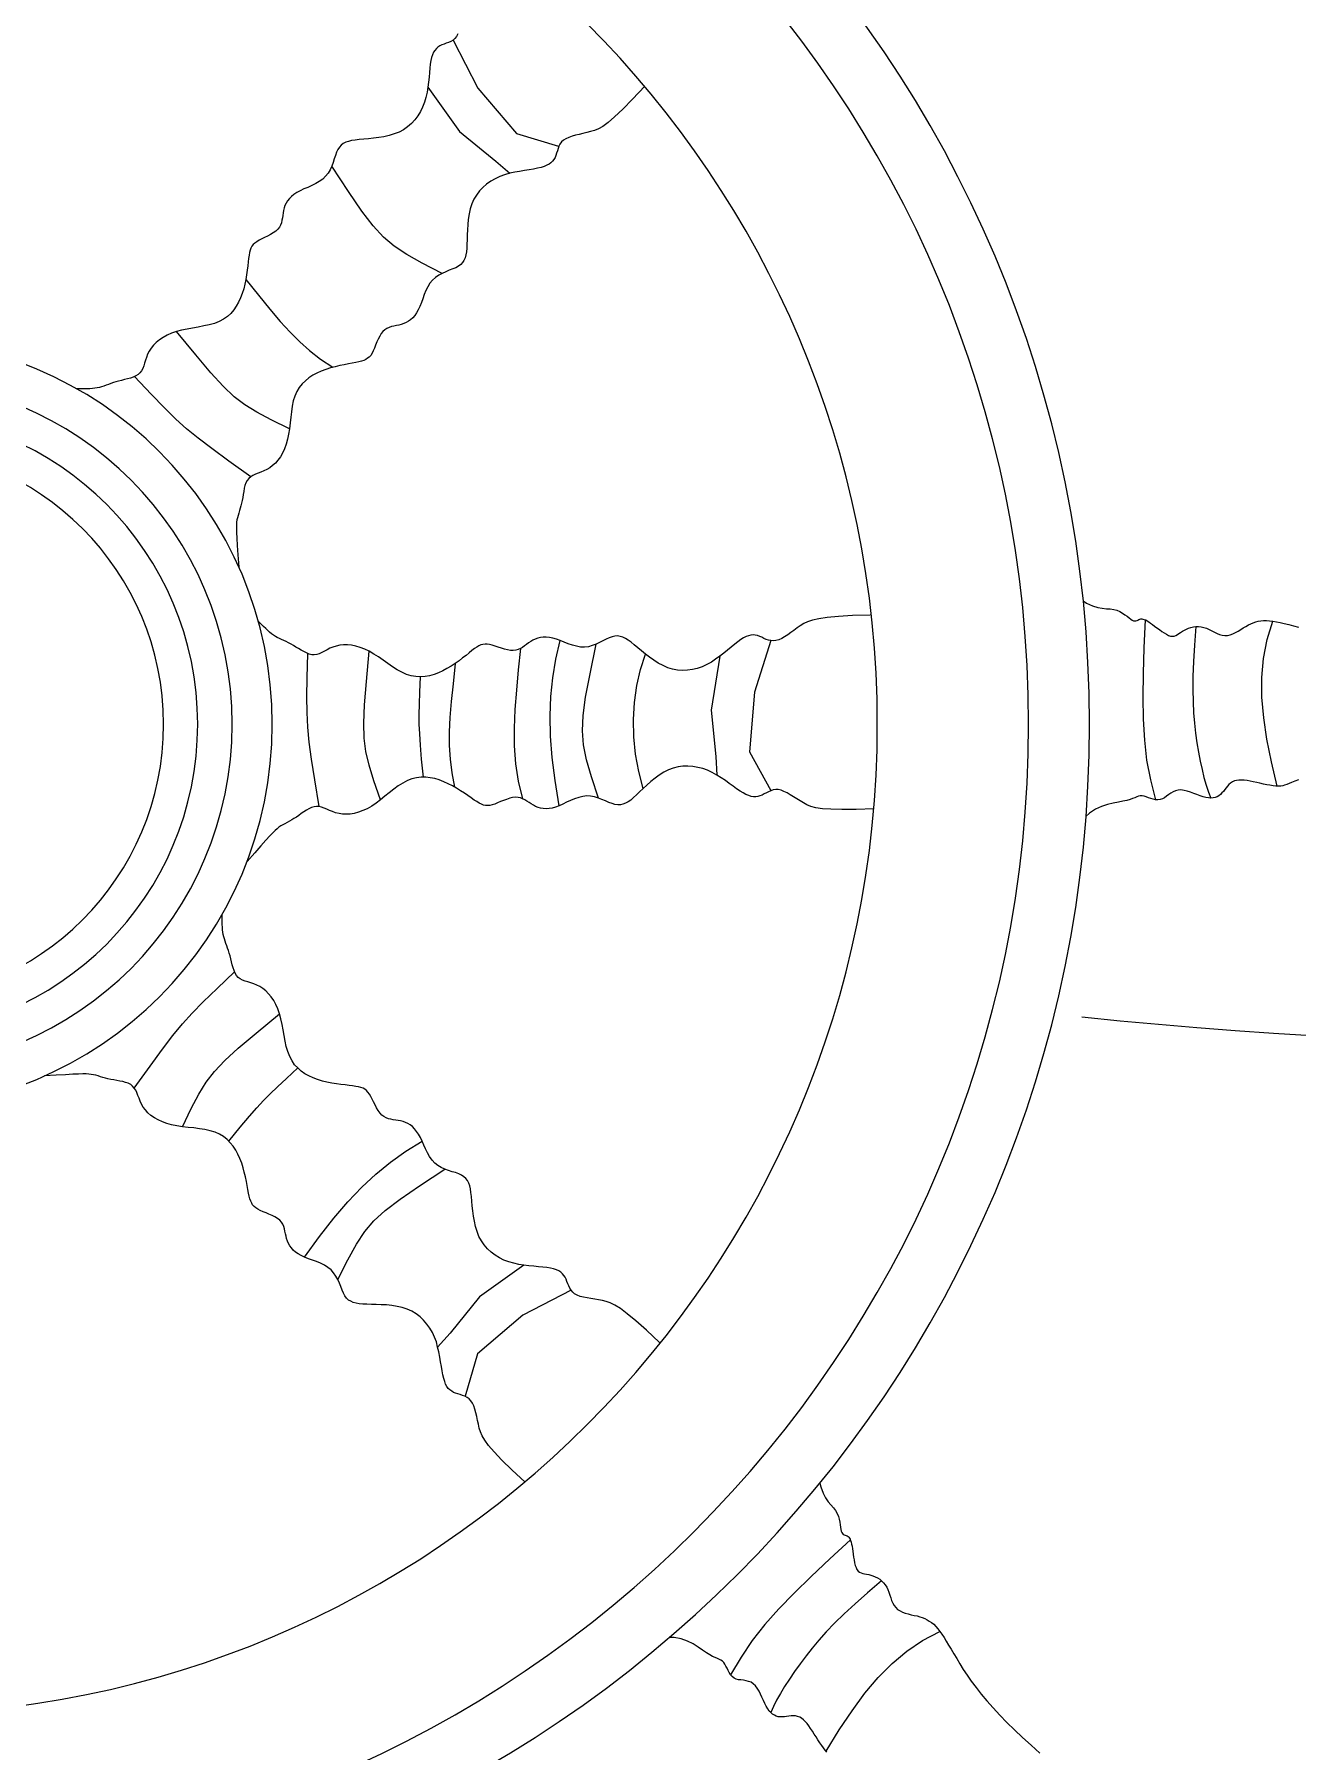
# Model space of a CAD drawing. Header units: millimetres. Extents: x -37 to 8970, y -2 to 4773.
# Drawn here: x 8116.5 to 8193.8, y 1219.6 to 1324.7 of the extents above; entities that cross this region are included whole.
import ezdxf

# ---------------------------------------------------------------- set-up
doc = ezdxf.new("R2010")
doc.units = ezdxf.units.MM

msp = doc.modelspace()

# ---------------------------------------------------------------- linework, layer by layer
at = {"color": 18, "true_color": 0x000000}
for p, q in [((8142.09, 1324.39), (8143.6, 1321.44)), ((8140.55, 1321.5), (8142.49, 1318.79)), ((8143.6, 1321.44), (8145.97, 1318.66)), ((8142.49, 1318.79), (8144.72, 1316.98)), ((8145.97, 1318.66), (8148.56, 1317.9)), ((8144.72, 1316.98), (8145.56, 1316.23)), ((8180.68, 1290.04), (8180.89, 1289.9)), ((8180.89, 1289.9), (8181.25, 1289.74)), ((8181.25, 1289.74), (8181.57, 1289.64)), ((8181.57, 1289.64), (8181.85, 1289.59)), ((8181.85, 1289.59), (8182.11, 1289.56)), ((8182.11, 1289.56), (8182.34, 1289.55)), ((8182.34, 1289.55), (8182.55, 1289.52)), ((8182.55, 1289.52), (8182.75, 1289.47)), ((8182.75, 1289.47), (8182.92, 1289.39)), ((8182.92, 1289.39), (8183.09, 1289.3)), ((8183.09, 1289.3), (8183.23, 1289.2)), ((8183.23, 1289.2), (8183.37, 1289.1)), ((8183.37, 1289.1), (8183.49, 1289.01)), ((8183.49, 1289.01), (8183.6, 1288.93)), ((8183.6, 1288.93), (8183.69, 1288.87)), ((8183.69, 1288.87), (8183.77, 1288.83)), ((8183.77, 1288.83), (8183.85, 1288.82)), ((8183.85, 1288.82), (8183.91, 1288.83)), ((8183.91, 1288.83), (8183.98, 1288.85)), ((8183.98, 1288.85), (8184.03, 1288.87)), ((8184.03, 1288.87), (8184.09, 1288.9)), ((8184.09, 1288.9), (8184.15, 1288.92)), ((8184.15, 1288.92), (8184.21, 1288.94)), ((8184.21, 1288.94), (8184.27, 1288.94)), ((8184.27, 1288.94), (8184.34, 1288.93)), ((8184.34, 1288.93), (8184.42, 1288.91)), ((8184.42, 1288.91), (8184.51, 1288.88)), ((8184.51, 1288.88), (8184.6, 1288.83)), ((8184.6, 1288.83), (8184.7, 1288.77)), ((8184.7, 1288.77), (8184.81, 1288.69)), ((8184.81, 1288.69), (8184.93, 1288.6)), ((8184.93, 1288.6), (8185.06, 1288.5)), ((8185.06, 1288.5), (8185.2, 1288.4)), ((8185.2, 1288.4), (8185.35, 1288.29)), ((8186.88, 1288.26), (8187, 1288.32)), ((8187, 1288.32), (8187.14, 1288.38)), ((8187.14, 1288.38), (8187.28, 1288.42)), ((8187.28, 1288.42), (8187.43, 1288.46)), ((8187.43, 1288.46), (8187.59, 1288.47)), ((8187.59, 1288.47), (8187.75, 1288.48)), ((8187.75, 1288.48), (8187.91, 1288.46)), ((8187.91, 1288.46), (8188.08, 1288.42)), ((8188.08, 1288.42), (8188.24, 1288.37)), ((8188.24, 1288.37), (8188.4, 1288.29)), ((8190.34, 1288.29), (8190.49, 1288.39)), ((8190.49, 1288.39), (8190.65, 1288.48)), ((8190.65, 1288.48), (8190.8, 1288.57)), ((8190.8, 1288.57), (8190.95, 1288.64)), ((8190.95, 1288.64), (8191.09, 1288.7)), ((8191.09, 1288.7), (8191.25, 1288.76)), ((8191.25, 1288.76), (8191.4, 1288.8)), ((8191.4, 1288.8), (8191.56, 1288.83)), ((8191.56, 1288.83), (8191.73, 1288.84)), ((8191.73, 1288.84), (8191.91, 1288.85)), ((8191.91, 1288.85), (8192.09, 1288.83)), ((8192.09, 1288.83), (8192.3, 1288.81)), ((8192.3, 1288.81), (8192.52, 1288.77)), ((8192.52, 1288.77), (8192.75, 1288.72)), ((8192.75, 1288.72), (8193, 1288.66)), ((8193, 1288.66), (8193.27, 1288.6)), ((8193.27, 1288.6), (8193.56, 1288.52)), ((8193.56, 1288.52), (8193.87, 1288.44)), ((8161.56, 1287.61), (8160.55, 1284.45)), ((8185.35, 1288.29), (8185.49, 1288.18)), ((8185.49, 1288.18), (8185.64, 1288.08)), ((8185.64, 1288.08), (8185.78, 1288)), ((8185.78, 1288), (8185.91, 1287.93)), ((8185.91, 1287.93), (8186.04, 1287.89)), ((8186.04, 1287.89), (8186.15, 1287.88)), ((8186.15, 1287.88), (8186.26, 1287.89)), ((8186.26, 1287.89), (8186.36, 1287.93)), ((8186.36, 1287.93), (8186.46, 1287.98)), ((8186.46, 1287.98), (8186.55, 1288.04)), ((8186.55, 1288.04), (8186.65, 1288.11)), ((8186.65, 1288.11), (8186.76, 1288.19)), ((8186.76, 1288.19), (8186.88, 1288.26)), ((8188.4, 1288.29), (8188.56, 1288.21)), ((8188.56, 1288.21), (8188.72, 1288.13)), ((8188.72, 1288.13), (8188.88, 1288.05)), ((8188.88, 1288.05), (8189.04, 1287.99)), ((8189.04, 1287.99), (8189.2, 1287.94)), ((8189.2, 1287.94), (8189.36, 1287.92)), ((8189.36, 1287.92), (8189.53, 1287.93)), ((8189.53, 1287.93), (8189.69, 1287.97)), ((8189.69, 1287.97), (8189.85, 1288.03)), ((8189.85, 1288.03), (8190.02, 1288.11)), ((8190.02, 1288.11), (8190.18, 1288.2)), ((8190.18, 1288.2), (8190.34, 1288.29)), ((8158.43, 1286.65), (8157.89, 1283.36)), ((8160.55, 1284.45), (8160.25, 1280.81)), ((8157.89, 1283.36), (8158.18, 1280.51)), ((8158.18, 1280.51), (8158.24, 1279.38)), ((8160.25, 1280.81), (8161.55, 1278.44)), ((8189.71, 1278.89), (8189.61, 1278.81)), ((8189.82, 1278.97), (8189.71, 1278.89)), ((8189.94, 1279.02), (8189.82, 1278.97)), ((8190.07, 1279.05), (8189.94, 1279.02)), ((8190.22, 1279.07), (8190.07, 1279.05)), ((8190.38, 1279.07), (8190.22, 1279.07)), ((8190.55, 1279.06), (8190.38, 1279.07)), ((8190.72, 1279.04), (8190.55, 1279.06)), ((8190.91, 1279.01), (8190.72, 1279.04)), ((8191.1, 1278.97), (8190.91, 1279.01)), ((8191.31, 1278.92), (8191.1, 1278.97)), ((8191.51, 1278.88), (8191.31, 1278.92)), ((8191.72, 1278.83), (8191.51, 1278.88)), ((8193.29, 1278.86), (8193.15, 1278.8)), ((8193.45, 1278.93), (8193.29, 1278.86)), ((8193.64, 1279), (8193.45, 1278.93)), ((8193.87, 1279.08), (8193.64, 1279)), ((8183.36, 1277.82), (8183.12, 1277.77)), ((8183.55, 1277.88), (8183.36, 1277.82)), ((8183.71, 1277.94), (8183.55, 1277.88)), ((8183.85, 1277.99), (8183.71, 1277.94)), ((8183.96, 1278.04), (8183.85, 1277.99)), ((8184.07, 1278.08), (8183.96, 1278.04)), ((8184.18, 1278.1), (8184.07, 1278.08)), ((8184.29, 1278.1), (8184.18, 1278.1)), ((8184.41, 1278.08), (8184.29, 1278.1)), ((8184.54, 1278.04), (8184.41, 1278.08)), ((8184.68, 1277.99), (8184.54, 1278.04)), ((8184.82, 1277.94), (8184.68, 1277.99)), ((8184.97, 1277.9), (8184.82, 1277.94)), ((8185.12, 1277.87), (8184.97, 1277.9)), ((8185.26, 1277.86), (8185.12, 1277.87)), ((8185.4, 1277.88), (8185.26, 1277.86)), ((8185.54, 1277.92), (8185.4, 1277.88)), ((8185.66, 1277.99), (8185.54, 1277.92)), ((8185.79, 1278.08), (8185.66, 1277.99)), ((8185.92, 1278.18), (8185.79, 1278.08)), ((8186.05, 1278.27), (8185.92, 1278.18)), ((8186.19, 1278.36), (8186.05, 1278.27)), ((8186.33, 1278.42), (8186.19, 1278.36)), ((8186.49, 1278.46), (8186.33, 1278.42)), ((8186.67, 1278.47), (8186.49, 1278.46)), ((8186.86, 1278.44), (8186.67, 1278.47)), ((8187.05, 1278.39), (8186.86, 1278.44)), ((8187.25, 1278.33), (8187.05, 1278.39)), ((8187.45, 1278.25), (8187.25, 1278.33)), ((8187.65, 1278.18), (8187.45, 1278.25)), ((8187.85, 1278.1), (8187.65, 1278.18)), ((8188.03, 1278.04), (8187.85, 1278.1)), ((8188.2, 1278), (8188.03, 1278.04)), ((8188.36, 1277.98), (8188.2, 1278)), ((8188.51, 1277.97), (8188.36, 1277.98)), ((8188.64, 1277.98), (8188.51, 1277.97)), ((8188.77, 1278.01), (8188.64, 1277.98)), ((8188.89, 1278.05), (8188.77, 1278.01)), ((8188.99, 1278.11), (8188.89, 1278.05)), ((8189.09, 1278.18), (8188.99, 1278.11)), ((8189.18, 1278.28), (8189.09, 1278.18)), ((8189.27, 1278.38), (8189.18, 1278.28)), ((8189.35, 1278.49), (8189.27, 1278.38)), ((8189.43, 1278.6), (8189.35, 1278.49)), ((8189.52, 1278.7), (8189.43, 1278.6)), ((8189.61, 1278.81), (8189.52, 1278.7)), ((8191.92, 1278.79), (8191.72, 1278.83)), ((8192.12, 1278.75), (8191.92, 1278.79)), ((8192.31, 1278.72), (8192.12, 1278.75)), ((8192.48, 1278.7), (8192.31, 1278.72)), ((8192.64, 1278.69), (8192.48, 1278.7)), ((8192.78, 1278.7), (8192.64, 1278.69)), ((8192.9, 1278.72), (8192.78, 1278.7)), ((8193.02, 1278.75), (8192.9, 1278.72)), ((8193.15, 1278.8), (8193.02, 1278.75)), ((8181.06, 1277.04), (8180.85, 1276.84)), ((8181.43, 1277.29), (8181.06, 1277.04)), ((8181.8, 1277.46), (8181.43, 1277.29)), ((8182.17, 1277.58), (8181.8, 1277.46)), ((8182.52, 1277.66), (8182.17, 1277.58)), ((8182.84, 1277.72), (8182.52, 1277.66)), ((8183.12, 1277.77), (8182.84, 1277.72)), ((8146.43, 1249.36), (8143.72, 1247.42)), ((8143.72, 1247.42), (8141.91, 1245.2)), ((8149.32, 1247.83), (8146.37, 1246.31)), ((8146.37, 1246.31), (8143.58, 1243.94)), ((8141.91, 1245.2), (8141.15, 1244.35)), ((8143.58, 1243.94), (8142.83, 1241.35)), ((8164.56, 1236.02), (8164.61, 1235.78)), ((8164.61, 1235.78), (8164.75, 1235.41)), ((8164.75, 1235.41), (8164.91, 1235.12)), ((8164.91, 1235.12), (8165.07, 1234.88)), ((8165.07, 1234.88), (8165.23, 1234.68)), ((8165.23, 1234.68), (8165.39, 1234.5)), ((8165.39, 1234.5), (8165.51, 1234.33)), ((8165.51, 1234.33), (8165.61, 1234.16)), ((8165.61, 1234.16), (8165.69, 1233.98)), ((8165.69, 1233.98), (8165.74, 1233.8)), ((8165.74, 1233.8), (8165.77, 1233.63)), ((8165.77, 1233.63), (8165.8, 1233.46)), ((8165.8, 1233.46), (8165.82, 1233.31)), ((8165.82, 1233.31), (8165.84, 1233.18)), ((8165.84, 1233.18), (8165.86, 1233.07)), ((8165.86, 1233.07), (8165.9, 1232.99)), ((8165.9, 1232.99), (8165.94, 1232.93)), ((8165.94, 1232.93), (8165.99, 1232.88)), ((8165.99, 1232.88), (8166.05, 1232.85)), ((8166.05, 1232.85), (8166.1, 1232.83)), ((8166.1, 1232.83), (8166.16, 1232.81)), ((8166.16, 1232.81), (8166.22, 1232.79)), ((8166.22, 1232.79), (8166.28, 1232.75)), ((8166.28, 1232.75), (8166.33, 1232.71)), ((8166.33, 1232.71), (8166.37, 1232.65)), ((8166.37, 1232.65), (8166.41, 1232.58)), ((8166.41, 1232.58), (8166.44, 1232.5)), ((8166.44, 1232.5), (8166.48, 1232.4)), ((8166.48, 1232.4), (8166.5, 1232.28)), ((8166.5, 1232.28), (8166.53, 1232.15)), ((8166.53, 1232.15), (8166.55, 1232)), ((8166.55, 1232), (8166.57, 1231.84)), ((8166.57, 1231.84), (8166.6, 1231.67)), ((8166.6, 1231.67), (8166.62, 1231.49)), ((8166.62, 1231.49), (8166.65, 1231.31)), ((8166.65, 1231.31), (8166.68, 1231.14)), ((8166.68, 1231.14), (8166.72, 1230.98)), ((8166.72, 1230.98), (8166.77, 1230.84)), ((8166.77, 1230.84), (8166.83, 1230.72)), ((8166.83, 1230.72), (8166.9, 1230.63)), ((8166.9, 1230.63), (8166.99, 1230.56)), ((8166.99, 1230.56), (8167.08, 1230.52)), ((8167.08, 1230.52), (8167.19, 1230.49)), ((8167.19, 1230.49), (8167.3, 1230.46)), ((8167.3, 1230.46), (8167.42, 1230.44)), ((8167.42, 1230.44), (8167.55, 1230.42)), ((8167.55, 1230.42), (8167.68, 1230.38)), ((8167.68, 1230.38), (8167.81, 1230.34)), ((8167.81, 1230.34), (8167.95, 1230.28)), ((8167.95, 1230.28), (8168.08, 1230.21)), ((8168.08, 1230.21), (8168.22, 1230.13)), ((8168.22, 1230.13), (8168.34, 1230.03)), ((8168.34, 1230.03), (8168.45, 1229.92)), ((8168.45, 1229.92), (8168.56, 1229.79)), ((8168.56, 1229.79), (8168.65, 1229.65)), ((8168.65, 1229.65), (8168.72, 1229.5)), ((8168.72, 1229.5), (8168.78, 1229.33)), ((8168.78, 1229.33), (8168.84, 1229.16)), ((8168.84, 1229.16), (8168.9, 1228.99)), ((8168.9, 1228.99), (8168.95, 1228.82)), ((8168.95, 1228.82), (8169.02, 1228.66)), ((8169.02, 1228.66), (8169.1, 1228.52)), ((8169.1, 1228.52), (8169.2, 1228.39)), ((8169.2, 1228.39), (8169.32, 1228.28)), ((8169.32, 1228.28), (8169.47, 1228.19)), ((8169.47, 1228.19), (8169.62, 1228.12)), ((8169.62, 1228.12), (8169.79, 1228.06)), ((8169.79, 1228.06), (8169.97, 1228.01)), ((8169.97, 1228.01), (8170.15, 1227.96)), ((8170.15, 1227.96), (8170.33, 1227.92)), ((8170.33, 1227.92), (8170.51, 1227.88)), ((8170.51, 1227.88), (8170.67, 1227.83)), ((8170.67, 1227.83), (8170.83, 1227.78)), ((8170.83, 1227.78), (8170.98, 1227.72)), ((8170.98, 1227.72), (8171.12, 1227.65)), ((8171.12, 1227.65), (8171.26, 1227.57)), ((8171.26, 1227.57), (8171.4, 1227.48)), ((8171.4, 1227.48), (8171.53, 1227.37)), ((8171.53, 1227.37), (8171.65, 1227.24)), ((8155.63, 1226.56), (8155.34, 1226.57)), ((8156.07, 1226.48), (8155.63, 1226.56)), ((8156.46, 1226.34), (8156.07, 1226.48)), ((8156.8, 1226.17), (8156.46, 1226.34)), ((8171.65, 1227.24), (8171.78, 1227.1)), ((8171.78, 1227.1), (8171.9, 1226.94)), ((8171.9, 1226.94), (8172.03, 1226.76)), ((8172.03, 1226.76), (8172.16, 1226.56)), ((8172.16, 1226.56), (8172.3, 1226.34)), ((8172.3, 1226.34), (8172.44, 1226.1)), ((8157.11, 1225.98), (8156.8, 1226.17)), ((8157.37, 1225.79), (8157.11, 1225.98)), ((8157.61, 1225.63), (8157.37, 1225.79)), ((8157.81, 1225.5), (8157.61, 1225.63)), ((8157.99, 1225.4), (8157.81, 1225.5)), ((8158.15, 1225.33), (8157.99, 1225.4)), ((8158.28, 1225.27), (8158.15, 1225.33)), ((8158.4, 1225.22), (8158.28, 1225.27)), ((8158.5, 1225.17), (8158.4, 1225.22)), ((8172.44, 1226.1), (8172.6, 1225.84)), ((8172.6, 1225.84), (8172.76, 1225.57)), ((8172.76, 1225.57), (8172.94, 1225.27)), ((8172.94, 1225.27), (8173.13, 1224.95)), ((8158.59, 1225.11), (8158.5, 1225.17)), ((8158.67, 1225.03), (8158.59, 1225.11)), ((8158.74, 1224.93), (8158.67, 1225.03)), ((8158.8, 1224.81), (8158.74, 1224.93)), ((8158.87, 1224.68), (8158.8, 1224.81)), ((8158.94, 1224.54), (8158.87, 1224.68)), ((8159.01, 1224.41), (8158.94, 1224.54)), ((8159.09, 1224.28), (8159.01, 1224.41)), ((8159.19, 1224.17), (8159.09, 1224.28)), ((8159.3, 1224.08), (8159.19, 1224.17)), ((8173.13, 1224.95), (8173.34, 1224.61)), ((8173.34, 1224.61), (8173.57, 1224.26)), ((8173.57, 1224.26), (8173.83, 1223.89)), ((8159.43, 1224.02), (8159.3, 1224.08)), ((8159.57, 1223.98), (8159.43, 1224.02)), ((8159.72, 1223.96), (8159.57, 1223.98)), ((8159.88, 1223.94), (8159.72, 1223.96)), ((8160.04, 1223.91), (8159.88, 1223.94)), ((8160.19, 1223.87), (8160.04, 1223.91)), ((8160.34, 1223.82), (8160.19, 1223.87)), ((8160.48, 1223.73), (8160.34, 1223.82)), ((8160.61, 1223.61), (8160.48, 1223.73)), ((8160.72, 1223.46), (8160.61, 1223.61)), ((8160.83, 1223.28), (8160.72, 1223.46)), ((8160.92, 1223.1), (8160.83, 1223.28)), ((8173.83, 1223.89), (8174.12, 1223.5)), ((8174.12, 1223.5), (8174.43, 1223.1)), ((8161.01, 1222.9), (8160.92, 1223.1)), ((8161.1, 1222.71), (8161.01, 1222.9)), ((8161.19, 1222.52), (8161.1, 1222.71)), ((8161.27, 1222.35), (8161.19, 1222.52)), ((8161.37, 1222.2), (8161.27, 1222.35)), ((8161.46, 1222.06), (8161.37, 1222.2)), ((8161.56, 1221.96), (8161.46, 1222.06)), ((8174.43, 1223.1), (8174.78, 1222.68)), ((8174.78, 1222.68), (8175.16, 1222.25)), ((8175.16, 1222.25), (8175.57, 1221.81)), ((8161.66, 1221.87), (8161.56, 1221.96)), ((8161.77, 1221.8), (8161.66, 1221.87)), ((8161.88, 1221.74), (8161.77, 1221.8)), ((8162, 1221.71), (8161.88, 1221.74)), ((8162.12, 1221.7), (8162, 1221.71)), ((8162.25, 1221.7), (8162.12, 1221.7)), ((8162.39, 1221.71), (8162.25, 1221.7)), ((8162.52, 1221.73), (8162.39, 1221.71)), ((8162.66, 1221.74), (8162.52, 1221.73)), ((8162.8, 1221.76), (8162.66, 1221.74)), ((8162.93, 1221.77), (8162.8, 1221.76)), ((8163.06, 1221.76), (8162.93, 1221.77)), ((8163.19, 1221.73), (8163.06, 1221.76)), ((8163.32, 1221.69), (8163.19, 1221.73)), ((8163.43, 1221.62), (8163.32, 1221.69)), ((8163.55, 1221.52), (8163.43, 1221.62)), ((8163.66, 1221.41), (8163.55, 1221.52)), ((8163.77, 1221.29), (8163.66, 1221.41)), ((8163.88, 1221.15), (8163.77, 1221.29)), ((8163.99, 1220.99), (8163.88, 1221.15)), ((8175.57, 1221.81), (8176.01, 1221.36)), ((8176.01, 1221.36), (8176.48, 1220.9)), ((8164.1, 1220.83), (8163.99, 1220.99)), ((8164.21, 1220.65), (8164.1, 1220.83)), ((8164.33, 1220.47), (8164.21, 1220.65)), ((8164.44, 1220.29), (8164.33, 1220.47)), ((8164.55, 1220.12), (8164.44, 1220.29)), ((8164.67, 1219.95), (8164.55, 1220.12)), ((8164.78, 1219.8), (8164.67, 1219.95)), ((8176.48, 1220.9), (8176.97, 1220.43)), ((8176.97, 1220.43), (8177.49, 1219.96)), ((8177.49, 1219.96), (8178.02, 1219.48)), ((8164.89, 1219.66), (8164.78, 1219.8)), ((8164.99, 1219.54), (8164.89, 1219.66))]:
    msp.add_line(p, q, dxfattribs=at)
for points in [[(8142.39, 1324.77), (8142.31, 1324.61), (8142.2, 1324.49), (8142.09, 1324.39), (8141.96, 1324.31), (8141.82, 1324.25), (8141.68, 1324.19), (8141.54, 1324.14), (8141.41, 1324.09), (8141.28, 1324.03), (8141.17, 1323.96), (8141.07, 1323.87), (8140.98, 1323.76), (8140.9, 1323.64), (8140.84, 1323.49), (8140.78, 1323.33), (8140.73, 1323.13), (8140.7, 1322.91), (8140.67, 1322.67), (8140.64, 1322.4), (8140.62, 1322.11), (8140.59, 1321.81), (8140.55, 1321.5), (8140.5, 1321.19), (8140.43, 1320.88), (8140.34, 1320.58), (8140.23, 1320.29), (8140.1, 1320.01), (8139.93, 1319.74), (8139.75, 1319.5), (8139.54, 1319.28), (8139.31, 1319.08), (8139.06, 1318.9), (8138.79, 1318.75), (8138.49, 1318.64), (8138.18, 1318.54), (8137.86, 1318.47), (8137.54, 1318.42), (8137.22, 1318.38), (8136.91, 1318.35), (8136.62, 1318.32), (8136.35, 1318.29), (8136.1, 1318.26), (8135.88, 1318.23), (8135.69, 1318.18), (8135.52, 1318.13), (8135.37, 1318.05), (8135.24, 1317.96), (8135.13, 1317.84), (8135.04, 1317.69), (8134.96, 1317.52), (8134.89, 1317.32), (8134.82, 1317.11), (8134.75, 1316.89), (8134.66, 1316.66), (8134.56, 1316.44), (8134.44, 1316.24), (8134.29, 1316.05), (8134.11, 1315.88), (8133.9, 1315.73), (8133.68, 1315.6), (8133.44, 1315.48), (8133.19, 1315.37), (8132.96, 1315.27), (8132.73, 1315.16), (8132.53, 1315.05), (8132.35, 1314.94), (8132.19, 1314.81), (8132.07, 1314.68), (8131.96, 1314.54), (8131.87, 1314.4), (8131.8, 1314.26), (8131.75, 1314.11), (8131.71, 1313.96), (8131.68, 1313.8), (8131.66, 1313.65), (8131.64, 1313.5), (8131.61, 1313.35), (8131.58, 1313.2), (8131.53, 1313.06), (8131.46, 1312.93), (8131.36, 1312.81), (8131.23, 1312.69), (8131.08, 1312.58), (8130.91, 1312.49), (8130.73, 1312.39), (8130.55, 1312.3), (8130.38, 1312.22), (8130.21, 1312.13), (8130.07, 1312.04), (8129.95, 1311.96), (8129.85, 1311.86), (8129.77, 1311.76), (8129.71, 1311.65), (8129.67, 1311.52), (8129.63, 1311.38), (8129.6, 1311.21), (8129.57, 1311.02), (8129.55, 1310.8), (8129.52, 1310.56), (8129.48, 1310.29), (8129.44, 1310.02), (8129.4, 1309.73), (8129.34, 1309.45), (8129.27, 1309.16), (8129.18, 1308.87), (8129.08, 1308.6), (8128.96, 1308.34), (8128.82, 1308.09), (8128.66, 1307.86), (8128.48, 1307.65), (8128.27, 1307.46), (8128.03, 1307.3), (8127.77, 1307.16), (8127.48, 1307.04), (8127.16, 1306.95), (8126.83, 1306.88), (8126.49, 1306.81), (8126.14, 1306.75), (8125.8, 1306.69), (8125.47, 1306.62), (8125.15, 1306.54), (8124.86, 1306.44), (8124.59, 1306.31), (8124.34, 1306.18), (8124.12, 1306.03), (8123.92, 1305.87), (8123.75, 1305.7), (8123.61, 1305.52), (8123.49, 1305.33), (8123.39, 1305.15), (8123.32, 1304.96), (8123.26, 1304.78), (8123.2, 1304.6), (8123.15, 1304.43), (8123.09, 1304.27), (8123.02, 1304.13), (8122.92, 1304.01), (8122.8, 1303.9), (8122.66, 1303.82), (8122.5, 1303.75), (8122.33, 1303.69), (8122.15, 1303.64), (8121.97, 1303.6), (8121.79, 1303.55), (8121.61, 1303.51), (8121.45, 1303.46), (8121.29, 1303.41), (8121.13, 1303.36), (8120.99, 1303.3), (8120.85, 1303.25), (8120.71, 1303.2), (8120.57, 1303.16), (8120.44, 1303.12), (8120.3, 1303.09), (8120.16, 1303.07), (8120.01, 1303.05), (8119.85, 1303.04), (8119.68, 1303.04), (8119.49, 1303.03), (8119.29, 1303.03), (8119.06, 1303.03)], [(8153.83, 1321.57), (8153.09, 1320.77), (8152.48, 1320.15), (8151.98, 1319.68), (8151.59, 1319.34), (8151.26, 1319.1), (8150.99, 1318.95), (8150.75, 1318.85), (8150.52, 1318.78), (8150.29, 1318.72), (8150.05, 1318.66), (8149.82, 1318.61), (8149.59, 1318.56), (8149.38, 1318.5), (8149.18, 1318.43), (8149, 1318.35), (8148.85, 1318.26), (8148.73, 1318.15), (8148.64, 1318.02), (8148.57, 1317.89), (8148.52, 1317.75), (8148.48, 1317.6), (8148.43, 1317.46), (8148.39, 1317.32), (8148.34, 1317.2), (8148.27, 1317.08), (8148.19, 1316.97), (8148.09, 1316.88), (8147.97, 1316.79), (8147.83, 1316.72), (8147.67, 1316.65), (8147.48, 1316.59), (8147.26, 1316.54), (8147.02, 1316.49), (8146.75, 1316.45), (8146.47, 1316.4), (8146.17, 1316.35), (8145.87, 1316.3), (8145.56, 1316.23), (8145.25, 1316.14), (8144.96, 1316.03), (8144.67, 1315.9), (8144.4, 1315.74), (8144.15, 1315.57), (8143.92, 1315.37), (8143.71, 1315.15), (8143.53, 1314.9), (8143.37, 1314.64), (8143.24, 1314.36), (8143.14, 1314.05), (8143.07, 1313.74), (8143.02, 1313.41), (8142.99, 1313.09), (8142.97, 1312.77), (8142.96, 1312.46), (8142.95, 1312.16), (8142.94, 1311.89), (8142.93, 1311.64), (8142.91, 1311.42), (8142.88, 1311.23), (8142.83, 1311.05), (8142.76, 1310.9), (8142.68, 1310.77), (8142.57, 1310.65), (8142.43, 1310.54), (8142.26, 1310.45), (8142.07, 1310.37), (8141.86, 1310.29), (8141.65, 1310.2), (8141.43, 1310.1), (8141.22, 1309.99), (8141.02, 1309.85), (8140.84, 1309.69), (8140.68, 1309.5), (8140.55, 1309.28), (8140.43, 1309.05), (8140.33, 1308.8), (8140.24, 1308.55), (8140.15, 1308.31), (8140.06, 1308.07), (8139.96, 1307.86), (8139.86, 1307.68), (8139.75, 1307.52), (8139.62, 1307.38), (8139.49, 1307.26), (8139.36, 1307.17), (8139.22, 1307.09), (8139.07, 1307.03), (8138.92, 1306.98), (8138.77, 1306.94), (8138.62, 1306.91), (8138.47, 1306.87), (8138.32, 1306.84), (8138.18, 1306.79), (8138.04, 1306.73), (8137.92, 1306.65), (8137.8, 1306.55), (8137.69, 1306.41), (8137.6, 1306.25), (8137.51, 1306.08), (8137.43, 1305.9), (8137.35, 1305.71), (8137.28, 1305.53), (8137.2, 1305.36), (8137.13, 1305.21), (8137.05, 1305.08), (8136.96, 1304.98), (8136.86, 1304.9), (8136.76, 1304.83), (8136.63, 1304.77), (8136.49, 1304.73), (8136.32, 1304.69), (8136.13, 1304.65), (8135.92, 1304.6), (8135.68, 1304.56), (8135.42, 1304.51), (8135.15, 1304.45), (8134.87, 1304.38), (8134.58, 1304.31), (8134.3, 1304.22), (8134.02, 1304.11), (8133.76, 1304), (8133.5, 1303.86), (8133.27, 1303.7), (8133.05, 1303.53), (8132.85, 1303.33), (8132.67, 1303.11), (8132.52, 1302.86), (8132.4, 1302.59), (8132.31, 1302.29), (8132.24, 1301.97), (8132.19, 1301.63), (8132.15, 1301.29), (8132.11, 1300.94), (8132.07, 1300.59), (8132.02, 1300.26), (8131.96, 1299.94), (8131.88, 1299.64), (8131.77, 1299.36), (8131.65, 1299.1), (8131.52, 1298.87), (8131.37, 1298.67), (8131.21, 1298.48), (8131.04, 1298.33), (8130.87, 1298.2), (8130.69, 1298.09), (8130.51, 1298), (8130.33, 1297.93), (8130.15, 1297.87), (8129.99, 1297.8), (8129.83, 1297.73), (8129.7, 1297.65), (8129.58, 1297.54), (8129.49, 1297.42), (8129.41, 1297.27), (8129.35, 1297.11), (8129.31, 1296.94), (8129.27, 1296.75), (8129.24, 1296.57), (8129.21, 1296.38), (8129.17, 1296.2), (8129.14, 1296.03), (8129.09, 1295.87), (8129.05, 1295.72), (8129.01, 1295.57), (8128.97, 1295.42), (8128.93, 1295.28), (8128.89, 1295.14), (8128.86, 1295), (8128.84, 1294.86), (8128.83, 1294.7), (8128.83, 1294.5), (8128.84, 1294.23), (8128.85, 1293.88), (8128.88, 1293.43), (8128.92, 1292.86), (8128.97, 1292.14)], [(8141.43, 1310.1), (8140.21, 1310.73), (8139.26, 1311.25), (8138.49, 1311.76), (8137.83, 1312.32), (8137.2, 1313.02), (8136.51, 1313.92), (8135.69, 1315.11), (8134.66, 1316.66)], [(8129.4, 1309.73), (8130.18, 1308.76), (8130.88, 1307.91), (8131.51, 1307.16), (8132.11, 1306.51), (8132.7, 1305.91), (8133.31, 1305.37), (8133.98, 1304.85), (8134.72, 1304.35)], [(8132.07, 1300.59), (8130.95, 1301.14), (8130.07, 1301.6), (8129.34, 1302.05), (8128.69, 1302.55), (8128.02, 1303.19), (8127.26, 1304.01), (8126.33, 1305.11), (8125.15, 1306.54)], [(8129.7, 1297.65), (8128.36, 1298.61), (8127.31, 1299.37), (8126.48, 1300.01), (8125.77, 1300.59), (8125.11, 1301.18), (8124.42, 1301.87), (8123.6, 1302.71), (8122.58, 1303.78)], [(8167.64, 1289.18), (8166.55, 1289.14), (8165.69, 1289.09), (8165.01, 1289.03), (8164.49, 1288.95), (8164.1, 1288.86), (8163.8, 1288.76), (8163.57, 1288.65), (8163.36, 1288.52), (8163.17, 1288.39), (8162.97, 1288.24), (8162.78, 1288.1), (8162.59, 1287.97), (8162.4, 1287.84), (8162.22, 1287.74), (8162.04, 1287.66), (8161.87, 1287.61), (8161.71, 1287.59), (8161.56, 1287.61), (8161.41, 1287.64), (8161.27, 1287.69), (8161.13, 1287.75), (8161, 1287.82), (8160.87, 1287.87), (8160.73, 1287.92), (8160.6, 1287.95), (8160.47, 1287.96), (8160.33, 1287.94), (8160.19, 1287.91), (8160.04, 1287.86), (8159.88, 1287.78), (8159.71, 1287.67), (8159.53, 1287.54), (8159.34, 1287.39), (8159.13, 1287.22), (8158.91, 1287.03), (8158.68, 1286.84), (8158.43, 1286.65), (8158.17, 1286.47), (8157.91, 1286.3), (8157.63, 1286.14), (8157.34, 1286.01), (8157.05, 1285.91), (8156.75, 1285.84), (8156.45, 1285.8), (8156.15, 1285.79), (8155.84, 1285.81), (8155.54, 1285.86), (8155.24, 1285.95), (8154.95, 1286.08), (8154.66, 1286.23), (8154.39, 1286.41), (8154.12, 1286.6), (8153.87, 1286.79), (8153.63, 1286.99), (8153.4, 1287.18), (8153.19, 1287.35), (8153, 1287.51), (8152.82, 1287.64), (8152.65, 1287.74), (8152.49, 1287.82), (8152.33, 1287.87), (8152.17, 1287.9), (8152.01, 1287.89), (8151.84, 1287.85), (8151.66, 1287.79), (8151.47, 1287.7), (8151.27, 1287.6), (8151.06, 1287.49), (8150.85, 1287.39), (8150.62, 1287.31), (8150.39, 1287.24), (8150.15, 1287.21), (8149.9, 1287.22), (8149.65, 1287.27), (8149.4, 1287.34), (8149.14, 1287.42), (8148.9, 1287.52), (8148.65, 1287.61), (8148.42, 1287.7), (8148.2, 1287.76), (8147.99, 1287.81), (8147.79, 1287.83), (8147.61, 1287.83), (8147.44, 1287.8), (8147.28, 1287.77), (8147.12, 1287.71), (8146.98, 1287.64), (8146.85, 1287.56), (8146.72, 1287.47), (8146.59, 1287.38), (8146.47, 1287.29), (8146.35, 1287.2), (8146.22, 1287.12), (8146.08, 1287.06), (8145.94, 1287.02), (8145.78, 1287), (8145.61, 1287.01), (8145.43, 1287.04), (8145.24, 1287.09), (8145.05, 1287.15), (8144.86, 1287.21), (8144.67, 1287.28), (8144.49, 1287.33), (8144.33, 1287.37), (8144.18, 1287.4), (8144.05, 1287.4), (8143.92, 1287.38), (8143.8, 1287.35), (8143.68, 1287.29), (8143.55, 1287.21), (8143.41, 1287.12), (8143.25, 1287), (8143.08, 1286.86), (8142.89, 1286.71), (8142.68, 1286.55), (8142.46, 1286.38), (8142.22, 1286.22), (8141.98, 1286.05), (8141.72, 1285.9), (8141.46, 1285.76), (8141.2, 1285.64), (8140.93, 1285.54), (8140.66, 1285.46), (8140.38, 1285.41), (8140.1, 1285.39), (8139.82, 1285.41), (8139.53, 1285.46), (8139.25, 1285.54), (8138.96, 1285.67), (8138.68, 1285.83), (8138.39, 1286.01), (8138.1, 1286.21), (8137.81, 1286.41), (8137.53, 1286.61), (8137.24, 1286.79), (8136.96, 1286.96), (8136.68, 1287.09), (8136.4, 1287.2), (8136.13, 1287.28), (8135.87, 1287.33), (8135.62, 1287.35), (8135.38, 1287.35), (8135.15, 1287.33), (8134.93, 1287.28), (8134.73, 1287.22), (8134.55, 1287.14), (8134.38, 1287.05), (8134.21, 1286.96), (8134.05, 1286.88), (8133.9, 1286.81), (8133.75, 1286.76), (8133.59, 1286.74), (8133.44, 1286.75), (8133.28, 1286.79), (8133.12, 1286.86), (8132.96, 1286.94), (8132.79, 1287.03), (8132.63, 1287.13), (8132.47, 1287.22), (8132.32, 1287.32), (8132.17, 1287.4), (8132.02, 1287.48), (8131.87, 1287.55), (8131.73, 1287.61), (8131.59, 1287.68), (8131.46, 1287.74), (8131.33, 1287.8), (8131.21, 1287.87), (8131.09, 1287.95), (8130.98, 1288.03), (8130.86, 1288.13), (8130.74, 1288.23), (8130.62, 1288.35), (8130.48, 1288.48), (8130.33, 1288.63), (8130.17, 1288.79)], [(8184.47, 1288.89), (8184.4, 1287.17), (8184.35, 1285.6), (8184.33, 1284.15), (8184.35, 1282.8), (8184.43, 1281.52), (8184.57, 1280.29), (8184.8, 1279.08), (8185.12, 1277.87)], [(8187.59, 1288.47), (8187.49, 1287.34), (8187.43, 1286.33), (8187.39, 1285.42), (8187.39, 1284.61), (8187.41, 1283.87), (8187.44, 1283.19), (8187.5, 1282.56), (8187.57, 1281.95), (8187.65, 1281.36), (8187.75, 1280.79), (8187.85, 1280.23), (8187.96, 1279.71), (8188.08, 1279.22), (8188.22, 1278.76), (8188.36, 1278.34), (8188.51, 1277.97)], [(8192.56, 1278.69), (8192.21, 1280.18), (8191.93, 1281.57), (8191.74, 1282.89), (8191.63, 1284.14), (8191.62, 1285.35), (8191.73, 1286.52), (8191.95, 1287.67), (8192.3, 1288.81)], [(8148.59, 1277.5), (8148.34, 1279.04), (8148.17, 1280.46), (8148.07, 1281.77), (8148.04, 1283.01), (8148.08, 1284.19), (8148.2, 1285.34), (8148.39, 1286.47), (8148.65, 1287.61)], [(8150.99, 1277.97), (8150.57, 1279.27), (8150.27, 1280.32), (8150.09, 1281.22), (8150.02, 1282.08), (8150.06, 1283.02), (8150.21, 1284.15), (8150.48, 1285.57), (8150.85, 1287.39)], [(8133.89, 1277.45), (8133.62, 1279.08), (8133.42, 1280.36), (8133.28, 1281.4), (8133.19, 1282.31), (8133.15, 1283.2), (8133.14, 1284.17), (8133.16, 1285.34), (8133.19, 1286.83)], [(8137.65, 1277.86), (8137.25, 1279.03), (8136.95, 1279.98), (8136.75, 1280.82), (8136.64, 1281.64), (8136.62, 1282.56), (8136.67, 1283.68), (8136.79, 1285.11), (8136.96, 1286.96)], [(8142.22, 1286.22), (8142.09, 1284.97), (8141.98, 1283.88), (8141.9, 1282.91), (8141.86, 1282.02), (8141.86, 1281.18), (8141.91, 1280.36), (8142.01, 1279.52), (8142.18, 1278.64)], [(8146.22, 1287.12), (8146.09, 1285.82), (8145.97, 1284.58), (8145.88, 1283.4), (8145.83, 1282.26), (8145.84, 1281.16), (8145.92, 1280.07), (8146.08, 1279), (8146.35, 1277.93)], [(8153.74, 1278.55), (8153.46, 1279.59), (8153.26, 1280.65), (8153.16, 1281.72), (8153.14, 1282.78), (8153.2, 1283.83), (8153.34, 1284.86), (8153.57, 1285.85), (8153.87, 1286.79)], [(8140.28, 1279.24), (8140.17, 1280.35), (8140.1, 1281.21), (8140.05, 1281.9), (8140.02, 1282.5), (8140.02, 1283.08), (8140.03, 1283.71), (8140.06, 1284.45), (8140.1, 1285.39)], [(8167.87, 1277.31), (8166.78, 1277.27), (8165.91, 1277.26), (8165.23, 1277.28), (8164.71, 1277.32), (8164.31, 1277.38), (8164.01, 1277.46), (8163.76, 1277.56), (8163.55, 1277.67), (8163.35, 1277.8), (8163.14, 1277.92), (8162.94, 1278.05), (8162.74, 1278.17), (8162.55, 1278.29), (8162.36, 1278.38), (8162.18, 1278.45), (8162.01, 1278.49), (8161.85, 1278.49), (8161.69, 1278.47), (8161.55, 1278.42), (8161.41, 1278.36), (8161.28, 1278.29), (8161.15, 1278.22), (8161.02, 1278.15), (8160.89, 1278.1), (8160.76, 1278.06), (8160.63, 1278.04), (8160.49, 1278.05), (8160.35, 1278.07), (8160.2, 1278.12), (8160.03, 1278.19), (8159.86, 1278.28), (8159.67, 1278.39), (8159.46, 1278.53), (8159.24, 1278.69), (8159.01, 1278.86), (8158.77, 1279.04), (8158.51, 1279.21), (8158.24, 1279.38), (8157.96, 1279.53), (8157.68, 1279.67), (8157.38, 1279.77), (8157.08, 1279.85), (8156.78, 1279.91), (8156.47, 1279.93), (8156.17, 1279.92), (8155.87, 1279.88), (8155.57, 1279.8), (8155.28, 1279.69), (8155, 1279.55), (8154.72, 1279.38), (8154.46, 1279.18), (8154.2, 1278.98), (8153.96, 1278.76), (8153.74, 1278.55), (8153.52, 1278.35), (8153.33, 1278.16), (8153.14, 1278), (8152.97, 1277.85), (8152.81, 1277.74), (8152.65, 1277.65), (8152.5, 1277.59), (8152.34, 1277.55), (8152.18, 1277.55), (8152.01, 1277.57), (8151.83, 1277.63), (8151.63, 1277.7), (8151.43, 1277.79), (8151.21, 1277.88), (8150.99, 1277.97), (8150.76, 1278.04), (8150.52, 1278.08), (8150.28, 1278.1), (8150.04, 1278.07), (8149.79, 1278.01), (8149.54, 1277.92), (8149.29, 1277.82), (8149.05, 1277.71), (8148.82, 1277.6), (8148.59, 1277.5), (8148.37, 1277.42), (8148.17, 1277.36), (8147.97, 1277.33), (8147.79, 1277.32), (8147.62, 1277.33), (8147.45, 1277.36), (8147.3, 1277.4), (8147.15, 1277.46), (8147.01, 1277.53), (8146.88, 1277.61), (8146.75, 1277.69), (8146.62, 1277.78), (8146.49, 1277.86), (8146.35, 1277.93), (8146.22, 1277.98), (8146.07, 1278.01), (8145.91, 1278.02), (8145.74, 1278), (8145.56, 1277.96), (8145.37, 1277.89), (8145.19, 1277.82), (8145, 1277.75), (8144.82, 1277.67), (8144.65, 1277.6), (8144.49, 1277.55), (8144.34, 1277.52), (8144.21, 1277.51), (8144.08, 1277.51), (8143.96, 1277.54), (8143.83, 1277.59), (8143.7, 1277.66), (8143.55, 1277.75), (8143.39, 1277.85), (8143.21, 1277.98), (8143, 1278.12), (8142.79, 1278.26), (8142.55, 1278.41), (8142.31, 1278.57), (8142.05, 1278.71), (8141.79, 1278.85), (8141.52, 1278.97), (8141.25, 1279.08), (8140.97, 1279.16), (8140.69, 1279.21), (8140.42, 1279.24), (8140.14, 1279.24), (8139.85, 1279.21), (8139.57, 1279.14), (8139.3, 1279.04), (8139.02, 1278.89), (8138.74, 1278.71), (8138.47, 1278.51), (8138.19, 1278.3), (8137.92, 1278.08), (8137.65, 1277.86), (8137.38, 1277.66), (8137.11, 1277.48), (8136.84, 1277.32), (8136.57, 1277.2), (8136.3, 1277.1), (8136.04, 1277.03), (8135.79, 1276.99), (8135.55, 1276.98), (8135.32, 1276.99), (8135.11, 1277.02), (8134.9, 1277.07), (8134.71, 1277.14), (8134.53, 1277.21), (8134.36, 1277.29), (8134.2, 1277.36), (8134.04, 1277.42), (8133.89, 1277.45), (8133.73, 1277.46), (8133.58, 1277.44), (8133.42, 1277.39), (8133.27, 1277.32), (8133.11, 1277.23), (8132.95, 1277.13), (8132.8, 1277.02), (8132.65, 1276.91), (8132.5, 1276.81), (8132.35, 1276.71), (8132.21, 1276.63), (8132.07, 1276.55), (8131.93, 1276.47), (8131.8, 1276.4), (8131.67, 1276.33), (8131.55, 1276.26), (8131.43, 1276.18), (8131.32, 1276.09), (8131.19, 1275.98), (8131.05, 1275.84), (8130.87, 1275.65), (8130.63, 1275.39), (8130.33, 1275.05), (8129.95, 1274.62), (8129.48, 1274.08)], [(8154.73, 1244.63), (8153.93, 1245.38), (8153.29, 1245.96), (8152.76, 1246.39), (8152.34, 1246.71), (8152, 1246.92), (8151.72, 1247.06), (8151.47, 1247.14), (8151.24, 1247.2), (8151.01, 1247.24), (8150.77, 1247.28), (8150.53, 1247.32), (8150.3, 1247.36), (8150.08, 1247.4), (8149.88, 1247.45), (8149.7, 1247.52), (8149.54, 1247.61), (8149.42, 1247.71), (8149.32, 1247.83), (8149.24, 1247.96), (8149.18, 1248.09), (8149.12, 1248.23), (8149.07, 1248.37), (8149.02, 1248.51), (8148.96, 1248.63), (8148.88, 1248.74), (8148.8, 1248.84), (8148.69, 1248.93), (8148.57, 1249.01), (8148.42, 1249.08), (8148.25, 1249.13), (8148.06, 1249.18), (8147.84, 1249.22), (8147.6, 1249.24), (8147.33, 1249.27), (8147.04, 1249.3), (8146.74, 1249.33), (8146.43, 1249.36), (8146.12, 1249.41), (8145.81, 1249.48), (8145.51, 1249.57), (8145.21, 1249.68), (8144.93, 1249.82), (8144.67, 1249.98), (8144.43, 1250.16), (8144.2, 1250.37), (8144, 1250.6), (8143.83, 1250.85), (8143.68, 1251.13), (8143.56, 1251.42), (8143.47, 1251.73), (8143.4, 1252.05), (8143.35, 1252.37), (8143.3, 1252.69), (8143.27, 1253), (8143.25, 1253.29), (8143.22, 1253.57), (8143.19, 1253.81), (8143.16, 1254.03), (8143.11, 1254.22), (8143.05, 1254.39), (8142.98, 1254.54), (8142.88, 1254.67), (8142.76, 1254.78), (8142.62, 1254.87), (8142.45, 1254.95), (8142.25, 1255.03), (8142.04, 1255.09), (8141.82, 1255.17), (8141.59, 1255.25), (8141.37, 1255.35), (8141.16, 1255.47), (8140.97, 1255.62), (8140.81, 1255.8), (8140.66, 1256.01), (8140.53, 1256.24), (8140.41, 1256.48), (8140.3, 1256.72), (8140.2, 1256.96), (8140.09, 1257.18), (8139.98, 1257.39), (8139.86, 1257.56), (8139.74, 1257.72), (8139.61, 1257.85), (8139.47, 1257.95), (8139.33, 1258.04), (8139.18, 1258.11), (8139.04, 1258.16), (8138.88, 1258.2), (8138.73, 1258.23), (8138.58, 1258.25), (8138.42, 1258.27), (8138.28, 1258.3), (8138.13, 1258.33), (8137.99, 1258.38), (8137.86, 1258.46), (8137.73, 1258.55), (8137.62, 1258.68), (8137.51, 1258.83), (8137.41, 1259), (8137.32, 1259.18), (8137.23, 1259.36), (8137.14, 1259.54), (8137.06, 1259.7), (8136.97, 1259.84), (8136.88, 1259.96), (8136.79, 1260.06), (8136.69, 1260.14), (8136.58, 1260.2), (8136.45, 1260.25), (8136.3, 1260.28), (8136.14, 1260.31), (8135.94, 1260.34), (8135.73, 1260.37), (8135.48, 1260.4), (8135.22, 1260.43), (8134.95, 1260.47), (8134.66, 1260.52), (8134.37, 1260.57), (8134.09, 1260.64), (8133.8, 1260.73), (8133.53, 1260.83), (8133.27, 1260.95), (8133.02, 1261.09), (8132.79, 1261.25), (8132.58, 1261.44), (8132.39, 1261.64), (8132.23, 1261.88), (8132.09, 1262.14), (8131.97, 1262.44), (8131.88, 1262.75), (8131.81, 1263.08), (8131.74, 1263.43), (8131.68, 1263.77), (8131.62, 1264.11), (8131.55, 1264.45), (8131.47, 1264.76), (8131.36, 1265.06), (8131.24, 1265.32), (8131.11, 1265.57), (8130.96, 1265.79), (8130.8, 1265.99), (8130.62, 1266.16), (8130.45, 1266.3), (8130.26, 1266.42), (8130.07, 1266.52), (8129.89, 1266.59), (8129.7, 1266.65), (8129.52, 1266.71), (8129.36, 1266.76), (8129.2, 1266.82), (8129.06, 1266.9), (8128.93, 1266.99), (8128.83, 1267.11), (8128.75, 1267.25), (8128.68, 1267.41), (8128.62, 1267.58), (8128.57, 1267.76), (8128.53, 1267.94), (8128.48, 1268.12), (8128.44, 1268.3), (8128.39, 1268.47), (8128.34, 1268.63), (8128.28, 1268.78), (8128.23, 1268.92), (8128.18, 1269.06), (8128.13, 1269.2), (8128.09, 1269.34), (8128.05, 1269.48), (8128.02, 1269.61), (8128, 1269.75), (8127.98, 1269.9), (8127.97, 1270.06), (8127.96, 1270.23), (8127.96, 1270.42), (8127.96, 1270.63), (8127.96, 1270.86)], [(8122.57, 1260.21), (8123.54, 1261.56), (8124.3, 1262.6), (8124.94, 1263.43), (8125.52, 1264.14), (8126.11, 1264.8), (8126.79, 1265.49), (8127.64, 1266.31), (8128.71, 1267.33)], [(8125.52, 1257.84), (8126.06, 1258.96), (8126.53, 1259.84), (8126.98, 1260.57), (8127.48, 1261.22), (8128.11, 1261.89), (8128.94, 1262.65), (8130.04, 1263.58), (8131.47, 1264.76)], [(8146.5, 1236.08), (8145.7, 1236.83), (8145.08, 1237.43), (8144.61, 1237.93), (8144.27, 1238.33), (8144.03, 1238.65), (8143.88, 1238.92), (8143.77, 1239.16), (8143.7, 1239.39), (8143.65, 1239.62), (8143.59, 1239.86), (8143.54, 1240.09), (8143.49, 1240.32), (8143.43, 1240.54), (8143.36, 1240.74), (8143.28, 1240.91), (8143.19, 1241.06), (8143.08, 1241.18), (8142.95, 1241.27), (8142.82, 1241.34), (8142.68, 1241.39), (8142.53, 1241.44), (8142.39, 1241.48), (8142.25, 1241.52), (8142.12, 1241.57), (8142.01, 1241.64), (8141.9, 1241.72), (8141.8, 1241.82), (8141.72, 1241.94), (8141.64, 1242.08), (8141.58, 1242.24), (8141.52, 1242.43), (8141.47, 1242.65), (8141.42, 1242.89), (8141.38, 1243.16), (8141.33, 1243.44), (8141.28, 1243.74), (8141.22, 1244.05), (8141.15, 1244.35), (8141.07, 1244.66), (8140.96, 1244.96), (8140.83, 1245.24), (8140.67, 1245.51), (8140.49, 1245.76), (8140.29, 1245.99), (8140.07, 1246.2), (8139.83, 1246.39), (8139.57, 1246.54), (8139.28, 1246.67), (8138.98, 1246.77), (8138.67, 1246.84), (8138.34, 1246.89), (8138.02, 1246.93), (8137.7, 1246.94), (8137.38, 1246.96), (8137.09, 1246.96), (8136.82, 1246.97), (8136.57, 1246.98), (8136.35, 1247), (8136.15, 1247.03), (8135.98, 1247.08), (8135.83, 1247.15), (8135.69, 1247.23), (8135.57, 1247.34), (8135.47, 1247.48), (8135.38, 1247.65), (8135.3, 1247.84), (8135.21, 1248.05), (8135.13, 1248.26), (8135.03, 1248.48), (8134.92, 1248.7), (8134.78, 1248.9), (8134.62, 1249.08), (8134.43, 1249.23), (8134.21, 1249.36), (8133.97, 1249.48), (8133.73, 1249.58), (8133.48, 1249.67), (8133.23, 1249.76), (8133, 1249.85), (8132.79, 1249.95), (8132.6, 1250.05), (8132.44, 1250.17), (8132.31, 1250.29), (8132.19, 1250.42), (8132.1, 1250.55), (8132.02, 1250.69), (8131.95, 1250.84), (8131.9, 1250.99), (8131.87, 1251.14), (8131.83, 1251.29), (8131.8, 1251.44), (8131.77, 1251.59), (8131.72, 1251.73), (8131.66, 1251.87), (8131.58, 1252), (8131.48, 1252.11), (8131.34, 1252.22), (8131.18, 1252.32), (8131.01, 1252.4), (8130.82, 1252.48), (8130.64, 1252.56), (8130.46, 1252.64), (8130.29, 1252.71), (8130.14, 1252.79), (8130.01, 1252.87), (8129.91, 1252.95), (8129.82, 1253.05), (8129.76, 1253.16), (8129.7, 1253.28), (8129.65, 1253.42), (8129.61, 1253.59), (8129.57, 1253.78), (8129.53, 1254), (8129.49, 1254.24), (8129.44, 1254.49), (8129.38, 1254.77), (8129.31, 1255.05), (8129.24, 1255.33), (8129.15, 1255.61), (8129.04, 1255.89), (8128.92, 1256.16), (8128.79, 1256.41), (8128.63, 1256.65), (8128.45, 1256.86), (8128.26, 1257.06), (8128.04, 1257.24), (8127.79, 1257.39), (8127.52, 1257.51), (8127.22, 1257.6), (8126.9, 1257.67), (8126.56, 1257.72), (8126.21, 1257.77), (8125.87, 1257.8), (8125.52, 1257.84), (8125.18, 1257.89), (8124.86, 1257.95), (8124.56, 1258.04), (8124.29, 1258.14), (8124.03, 1258.26), (8123.8, 1258.39), (8123.59, 1258.54), (8123.41, 1258.7), (8123.26, 1258.87), (8123.12, 1259.04), (8123.02, 1259.22), (8122.93, 1259.41), (8122.86, 1259.59), (8122.79, 1259.76), (8122.73, 1259.93), (8122.66, 1260.08), (8122.57, 1260.21), (8122.47, 1260.33), (8122.35, 1260.43), (8122.2, 1260.5), (8122.04, 1260.56), (8121.86, 1260.61), (8121.68, 1260.64), (8121.5, 1260.68), (8121.31, 1260.71), (8121.13, 1260.74), (8120.96, 1260.78), (8120.8, 1260.82), (8120.64, 1260.86), (8120.5, 1260.9), (8120.35, 1260.95), (8120.21, 1260.99), (8120.07, 1261.02), (8119.93, 1261.05), (8119.79, 1261.07), (8119.63, 1261.08), (8119.43, 1261.08), (8119.16, 1261.07), (8118.81, 1261.06), (8118.36, 1261.03), (8117.79, 1260.99), (8117.07, 1260.95)], [(8128.36, 1256.96), (8129.06, 1257.81), (8129.62, 1258.48), (8130.08, 1259), (8130.48, 1259.45), (8130.89, 1259.86), (8131.34, 1260.29), (8131.89, 1260.8), (8132.58, 1261.44)], [(8133, 1249.85), (8133.92, 1251.11), (8134.8, 1252.24), (8135.65, 1253.24), (8136.51, 1254.14), (8137.37, 1254.94), (8138.27, 1255.67), (8139.2, 1256.34), (8140.2, 1256.96)], [(8135.03, 1248.48), (8135.65, 1249.7), (8136.18, 1250.65), (8136.69, 1251.42), (8137.25, 1252.08), (8137.94, 1252.72), (8138.85, 1253.4), (8140.04, 1254.22), (8141.59, 1255.25)], [(8166.43, 1232.54), (8165.16, 1231.37), (8164.02, 1230.29), (8162.98, 1229.28), (8162.04, 1228.31), (8161.19, 1227.35), (8160.42, 1226.38), (8159.73, 1225.36), (8159.09, 1224.28)], [(8168.34, 1230.03), (8167.47, 1229.3), (8166.71, 1228.63), (8166.04, 1228.01), (8165.46, 1227.44), (8164.95, 1226.91), (8164.5, 1226.4), (8164.09, 1225.91), (8163.71, 1225.43), (8163.35, 1224.96), (8163.01, 1224.49), (8162.7, 1224.02), (8162.4, 1223.57), (8162.14, 1223.14), (8161.91, 1222.72), (8161.72, 1222.33), (8161.56, 1221.96)], [(8164.94, 1219.6), (8165.74, 1220.9), (8166.53, 1222.08), (8167.32, 1223.15), (8168.13, 1224.11), (8168.98, 1224.97), (8169.88, 1225.73), (8170.85, 1226.38), (8171.9, 1226.94)]]:
    msp.add_lwpolyline(points, dxfattribs=at)
for centre, major_axis, start_param, end_param in [((8107.42, 1282.49), (52.08, 52.08), 5.497787, 11.780972), ((8107.42, 1282.49), (49.44, 49.44), 5.497787, 11.780972), ((8107.42, 1282.49), (-42.89, 42.89), 3.926991, 10.210176), ((8107.42, 1282.49), (-16.69, 16.69), 3.926991, 10.210176), ((8107.42, 1282.49), (14.95, 14.95), 5.497787, 11.780972), ((8107.42, 1282.49), (13.46, 13.46), 5.497787, 11.780972), ((8107.42, 1282.49), (11.98, 11.98), 5.497787, 11.780972), ((8214.64, 1596.41), (-235.88, 235.88), 2.253987, 2.7041)]:
    msp.add_ellipse(centre, major_axis=major_axis, ratio=1, start_param=start_param, end_param=end_param, dxfattribs=at)

doc.saveas('drawing.dxf')
